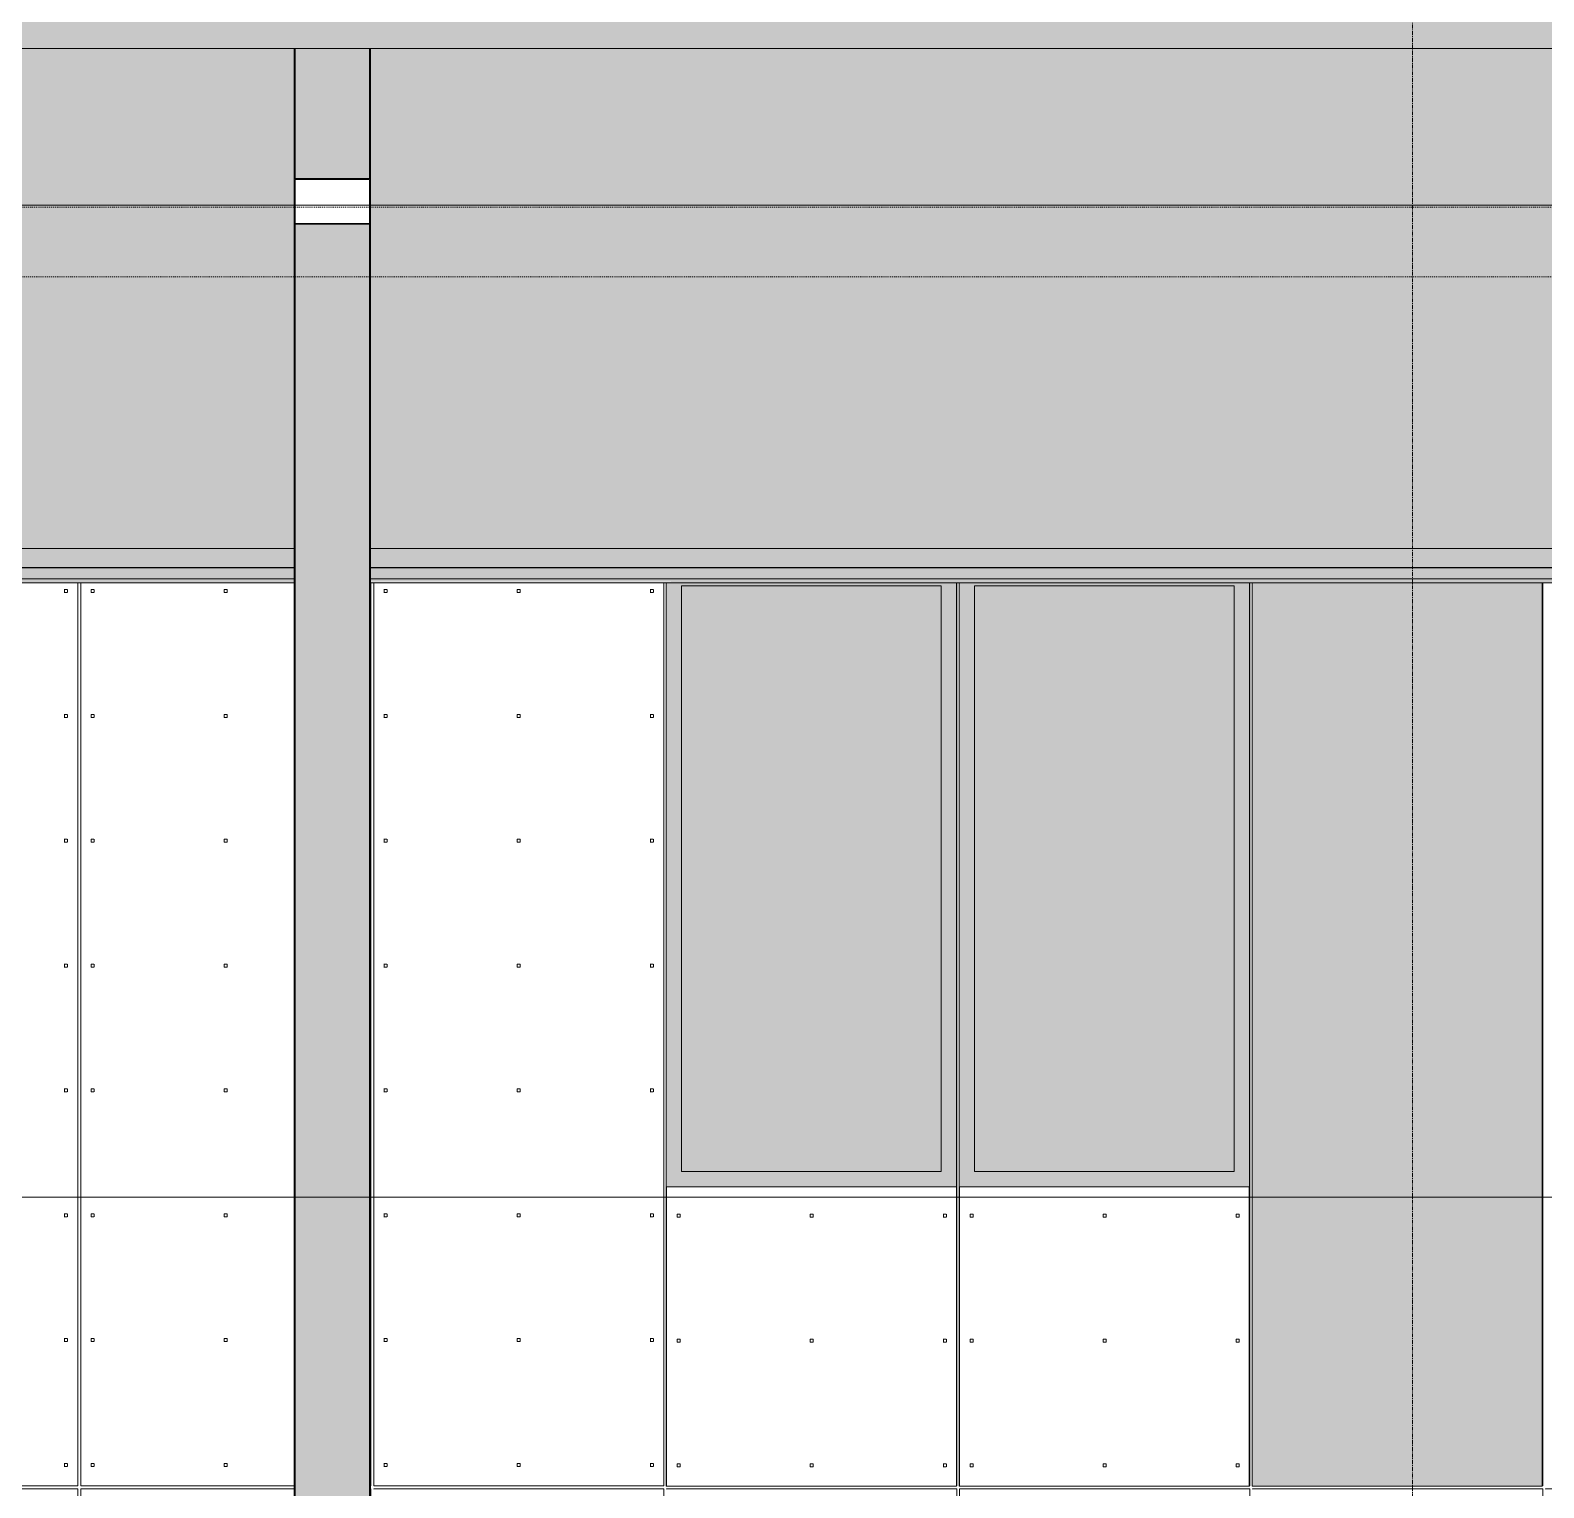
# Model space of a CAD drawing. Header units: inches. Extents: x -4179 to 1631, y -360 to 585.
# Drawn here: x -3335.5 to -3137.1, y 229.9 to 420.9 of the extents above; entities that cross this region are included whole.
import ezdxf

# ---------------------------------------------------------------- set-up
doc = ezdxf.new("R2010")
doc.units = ezdxf.units.IN
doc.header["$MEASUREMENT"] = 0
doc.linetypes.add('Aligning Line 1_8_', pattern=[0.25, 0.125, -0.125])
doc.linetypes.add('Grid Line 1_2_', pattern=[0.875, 0.5, -0.125, 0.125, -0.125])
for name, color, linetype, lineweight in [('0-1', 7, 'Continuous', 5), ('A-FLOR-LEVL-1', 51, 'Grid Line 1_2_', 9), ('A-GENM', 5, 'Continuous', 9), ('A-GLAZ', 151, 'Continuous', 13), ('A-GLAZ-1', 251, 'Continuous', 9), ('A-WALL', 113, 'Continuous', 13), ('A-WALL-PATT-1', 251, 'Continuous', 9), ('G-ANNO-SYMB', 111, 'Aligning Line 1_8_', 9), ('G-ANNO-SYMB-1', 254, 'Aligning Line 1_8_', 9), ('S-GRID-1', 1, 'Grid Line 1_2_', 9)]:
    doc.layers.add(name, color=color, linetype=linetype, lineweight=lineweight)
pattern_1 = [(0, (-3865.17, 112.3), (-38.4, 120.375), [0.392, -38.007]), (0, (-3865.17, 112.7), (-38.4, 120.375), [0.392, -38.007]), (0, (-3865.17, 128.66), (-38.4, 120.375), [0.392, -38.007]), (0, (-3865.17, 129.05), (-38.4, 120.375), [0.392, -38.007]), (0, (-3865.17, 145.02), (-38.4, 120.375), [0.392, -38.007]), (0, (-3865.17, 145.41), (-38.4, 120.375), [0.392, -38.007]), (0, (-3865.17, 161.38), (-38.4, 120.375), [0.392, -38.007]), (0, (-3865.17, 161.77), (-38.4, 120.375), [0.392, -38.007]), (0, (-3865.17, 177.73), (-38.4, 120.375), [0.392, -38.007]), (0, (-3865.17, 178.12), (-38.4, 120.375), [0.392, -38.007]), (0, (-3865.17, 194.09), (-38.4, 120.375), [0.392, -38.007]), (0, (-3865.17, 194.48), (-38.4, 120.375), [0.392, -38.007]), (0, (-3865.17, 210.45), (-38.4, 120.375), [0.392, -38.007]), (0, (-3865.17, 210.84), (-38.4, 120.375), [0.392, -38.007]), (0, (-3865.17, 226.8), (-38.4, 120.375), [0.392, -38.007]), (0, (-3865.17, 227.2), (-38.4, 120.375), [0.392, -38.007]), (0, (-3847.72, 112.3), (-38.4, 120.375), [0.392, -38.007]), (0, (-3847.72, 112.7), (-38.4, 120.375), [0.392, -38.007]), (0, (-3847.72, 128.66), (-38.4, 120.375), [0.392, -38.007]), (0, (-3847.72, 129.05), (-38.4, 120.375), [0.392, -38.007]), (0, (-3847.72, 145.02), (-38.4, 120.375), [0.392, -38.007]), (0, (-3847.72, 145.41), (-38.4, 120.375), [0.392, -38.007]), (0, (-3847.72, 161.38), (-38.4, 120.375), [0.392, -38.007]), (0, (-3847.72, 161.77), (-38.4, 120.375), [0.392, -38.007]), (0, (-3847.72, 177.73), (-38.4, 120.375), [0.392, -38.007]), (0, (-3847.72, 178.12), (-38.4, 120.375), [0.392, -38.007]), (0, (-3847.72, 194.09), (-38.4, 120.375), [0.392, -38.007]), (0, (-3847.72, 194.48), (-38.4, 120.375), [0.392, -38.007]), (0, (-3847.72, 210.45), (-38.4, 120.375), [0.392, -38.007]), (0, (-3847.72, 210.84), (-38.4, 120.375), [0.392, -38.007]), (0, (-3847.72, 226.8), (-38.4, 120.375), [0.392, -38.007]), (0, (-3847.72, 227.2), (-38.4, 120.375), [0.392, -38.007]), (0, (-3830.27, 112.3), (-38.4, 120.375), [0.392, -38.007]), (0, (-3830.27, 112.7), (-38.4, 120.375), [0.392, -38.007]), (0, (-3830.27, 128.66), (-38.4, 120.375), [0.392, -38.007]), (0, (-3830.27, 129.05), (-38.4, 120.375), [0.392, -38.007]), (0, (-3830.27, 145.02), (-38.4, 120.375), [0.392, -38.007]), (0, (-3830.27, 145.41), (-38.4, 120.375), [0.392, -38.007]), (0, (-3830.27, 161.38), (-38.4, 120.375), [0.392, -38.007]), (0, (-3830.27, 161.77), (-38.4, 120.375), [0.392, -38.007]), (0, (-3830.27, 177.73), (-38.4, 120.375), [0.392, -38.007]), (0, (-3830.27, 178.12), (-38.4, 120.375), [0.392, -38.007]), (0, (-3830.27, 194.09), (-38.4, 120.375), [0.392, -38.007]), (0, (-3830.27, 194.48), (-38.4, 120.375), [0.392, -38.007]), (0, (-3830.27, 210.45), (-38.4, 120.375), [0.392, -38.007]), (0, (-3830.27, 210.84), (-38.4, 120.375), [0.392, -38.007]), (0, (-3830.27, 226.8), (-38.4, 120.375), [0.392, -38.007]), (0, (-3830.27, 227.2), (-38.4, 120.375), [0.392, -38.007]), (90, (-3866.91, 109.75), (-38.4, 2e-15), [120, -0.375]), (90, (-3866.536, 109.75), (-38.4, 2e-15), [120, -0.375]), (90, (-3865.17, 112.304), (-38.4, 2e-15), [0.392, -119.982]), (90, (-3865.17, 128.66), (-38.4, 2e-15), [0.392, -119.982]), (90, (-3865.17, 145.018), (-38.4, 2e-15), [0.392, -119.982]), (90, (-3865.17, 161.375), (-38.4, 2e-15), [0.392, -119.982]), (90, (-3865.17, 177.732), (-38.4, 2e-15), [0.392, -119.982]), (90, (-3865.17, 194.09), (-38.4, 2e-15), [0.392, -119.982]), (90, (-3865.17, 210.447), (-38.4, 2e-15), [0.392, -119.982]), (90, (-3865.17, 226.804), (-38.4, 2e-15), [0.392, -119.982]), (90, (-3864.777, 112.304), (-38.4, 2e-15), [0.392, -119.982]), (90, (-3864.777, 128.66), (-38.4, 2e-15), [0.392, -119.982]), (90, (-3864.777, 145.018), (-38.4, 2e-15), [0.392, -119.982]), (90, (-3864.777, 161.375), (-38.4, 2e-15), [0.392, -119.982]), (90, (-3864.777, 177.732), (-38.4, 2e-15), [0.392, -119.982]), (90, (-3864.777, 194.09), (-38.4, 2e-15), [0.392, -119.982]), (90, (-3864.777, 210.447), (-38.4, 2e-15), [0.392, -119.982]), (90, (-3864.777, 226.804), (-38.4, 2e-15), [0.392, -119.982]), (90, (-3847.72, 112.304), (-38.4, 2e-15), [0.392, -119.982]), (90, (-3847.72, 128.66), (-38.4, 2e-15), [0.392, -119.982]), (90, (-3847.72, 145.018), (-38.4, 2e-15), [0.392, -119.982]), (90, (-3847.72, 161.375), (-38.4, 2e-15), [0.392, -119.982]), (90, (-3847.72, 177.732), (-38.4, 2e-15), [0.392, -119.982]), (90, (-3847.72, 194.09), (-38.4, 2e-15), [0.392, -119.982]), (90, (-3847.72, 210.447), (-38.4, 2e-15), [0.392, -119.982]), (90, (-3847.72, 226.804), (-38.4, 2e-15), [0.392, -119.982]), (90, (-3847.327, 112.304), (-38.4, 2e-15), [0.392, -119.982]), (90, (-3847.327, 128.66), (-38.4, 2e-15), [0.392, -119.982]), (90, (-3847.327, 145.018), (-38.4, 2e-15), [0.392, -119.982]), (90, (-3847.327, 161.375), (-38.4, 2e-15), [0.392, -119.982]), (90, (-3847.327, 177.732), (-38.4, 2e-15), [0.392, -119.982]), (90, (-3847.327, 194.09), (-38.4, 2e-15), [0.392, -119.982]), (90, (-3847.327, 210.447), (-38.4, 2e-15), [0.392, -119.982]), (90, (-3847.327, 226.804), (-38.4, 2e-15), [0.392, -119.982]), (90, (-3830.27, 112.304), (-38.4, 2e-15), [0.392, -119.982]), (90, (-3830.27, 128.66), (-38.4, 2e-15), [0.392, -119.982]), (90, (-3830.27, 145.018), (-38.4, 2e-15), [0.392, -119.982]), (90, (-3830.27, 161.375), (-38.4, 2e-15), [0.392, -119.982]), (90, (-3830.27, 177.732), (-38.4, 2e-15), [0.392, -119.982]), (90, (-3830.27, 194.09), (-38.4, 2e-15), [0.392, -119.982]), (90, (-3830.27, 210.447), (-38.4, 2e-15), [0.392, -119.982]), (90, (-3830.27, 226.804), (-38.4, 2e-15), [0.392, -119.982]), (90, (-3829.877, 112.304), (-38.4, 2e-15), [0.392, -119.982]), (90, (-3829.877, 128.66), (-38.4, 2e-15), [0.392, -119.982]), (90, (-3829.877, 145.018), (-38.4, 2e-15), [0.392, -119.982]), (90, (-3829.877, 161.375), (-38.4, 2e-15), [0.392, -119.982]), (90, (-3829.877, 177.732), (-38.4, 2e-15), [0.392, -119.982]), (90, (-3829.877, 194.09), (-38.4, 2e-15), [0.392, -119.982]), (90, (-3829.877, 210.447), (-38.4, 2e-15), [0.392, -119.982]), (90, (-3829.877, 226.804), (-38.4, 2e-15), [0.392, -119.982]), (180, (-3828.51, 109.38), (-38.4, 120.375), [38.025, -0.375]), (180, (-3828.51, 109.75), (-38.4, 120.375), [38.025, -0.375])]

# ---------------------------------------------------------------- blocks, each defined once
blk = doc.blocks.new('CTR - 2nd Phase_rvt-1-BUILDING ELEVATION - WEST')
at = {"layer": 'A-FLOR-LEVL-1'}
for p, q in [((-4168.71, 398), (-1814.21, 398)), ((-4168.71, 268), (-1814.21, 268))]:
    blk.add_line(p, q, dxfattribs=at)
at = {"layer": 'G-ANNO-SYMB-1'}
blk.add_line((-1910.9, 388.59), (-4072, 388.59), dxfattribs=at)
blk = doc.blocks.new('CTR - 1st Phase - Common Walls_rvt-1-BUILDING ELEVATION - WEST')
at = {"layer": 'A-FLOR-LEVL-1'}
for p, q in [((-4168.71, 398), (-1814.21, 398)), ((-4168.71, 268), (-1814.21, 268))]:
    blk.add_line(p, q, dxfattribs=at)
blk = doc.blocks.new('CTR - 1st Phase -Stairs _ Elevators_rvt-1-BUILDING ELEVATION - WEST')
at = {"layer": 'A-FLOR-LEVL-1'}
for p, q in [((-4168.71, 398), (-1814.21, 398)), ((-4168.71, 268), (-1814.21, 268))]:
    blk.add_line(p, q, dxfattribs=at)
blk = doc.blocks.new('Basic Wall _ EXT - FIBER CEMENT - LARGE - ___-2162463-BUILDING ELEVATION - WEST')
at = {"layer": 'A-WALL'}
for points in [[(-3464.19, 350.53), (-3300.91, 350.53), (-3300.91, 353), (-3549.34, 353), (-3549.34, 350.53), (-3497.96, 350.53)], [(-3160.28, 350.53), (-2944.94, 350.53), (-2944.94, 353), (-3290.91, 353), (-3290.91, 350.53), (-3177.17, 350.53)], [(-3446.51, 350.46), (-3300.91, 350.5), (-3300.91, 350.53), (-3549.34, 350.5), (-3549.32, 350.46), (-3464.19, 350.46)], [(-3548.84, 349.02), (-3300.91, 349.02), (-3300.94, 350.46), (-3549.34, 350.46), (-3549.34, 349.02), (-3548.99, 349.02)], [(-3137.31, 350.46), (-2944.94, 350.5), (-2944.94, 350.53), (-3290.91, 350.5), (-3290.89, 350.46), (-3143.4, 350.46)], [(-2945.41, 349.02), (-2944.94, 349.02), (-2944.95, 350.46), (-3290.91, 350.46), (-3290.91, 349.02), (-2945.63, 349.02)], [(-3446.51, 348.68), (-3300.91, 348.68), (-3300.91, 349.02), (-3549.34, 349.02), (-3549.34, 348.68), (-3464.19, 348.68)], [(-3548.68, 348.55), (-3300.91, 348.59), (-3300.91, 348.68), (-3549.34, 348.64), (-3549.34, 348.55), (-3548.88, 348.55)], [(-2944.94, 348.68), (-2944.94, 349.02), (-3290.91, 349.02), (-3290.91, 348.68), (-2945.52, 348.68)], [(-3098.9, 348.55), (-2944.94, 348.59), (-2944.94, 348.68), (-3290.91, 348.64), (-3290.91, 348.55), (-3098.91, 348.55)]]:
    blk.add_hatch(color=256, dxfattribs=at).paths.add_polyline_path(points, flags=0)
for p, q in [((-3300.91, 353), (-3549.34, 353)), ((-3300.91, 353), (-3300.91, 350.53)), ((-3290.91, 350.53), (-3290.91, 353)), ((-2944.94, 353), (-3290.91, 353)), ((-3300.91, 350.53), (-3549.34, 350.53)), ((-3300.91, 350.46), (-3549.34, 350.46)), ((-3300.91, 350.53), (-3300.91, 350.46)), ((-3300.91, 350.46), (-3300.91, 349.02)), ((-3290.91, 350.46), (-3290.91, 350.53)), ((-2944.94, 350.53), (-3290.91, 350.53)), ((-3290.91, 349.02), (-3290.91, 350.46)), ((-2944.94, 350.46), (-3290.91, 350.46)), ((-3300.91, 349.02), (-3549.34, 349.02)), ((-3549.34, 348.51), (-3300.91, 348.51)), ((-3300.91, 349.02), (-3300.91, 348.68)), ((-3300.91, 348.68), (-3300.91, 348.55)), ((-3300.91, 348.55), (-3300.91, 348.53)), ((-3300.91, 348.53), (-3300.91, 348.51)), ((-3290.91, 348.68), (-3290.91, 349.02)), ((-2944.94, 349.02), (-3290.91, 349.02)), ((-3290.91, 348.55), (-3290.91, 348.68)), ((-3290.91, 348.53), (-3290.91, 348.55)), ((-3290.91, 348.51), (-3290.91, 348.53)), ((-3290.91, 348.51), (-2944.94, 348.51))]:
    blk.add_line(p, q, dxfattribs=at)
blk = doc.blocks.new('Basic Wall _ EXT - FIBER CEMENT - SMALL - ___-2145937-BUILDING ELEVATION - WEST')
at = {"layer": 'A-WALL'}
blk.add_hatch(color=256, dxfattribs=at).paths.add_polyline_path([(-2269.67, 418.54), (-2061.36, 418.54), (-2061.36, 423.66), (-3867.29, 423.66), (-3867.29, 418.54), (-2273.89, 418.54)], flags=0)
blk.add_line((-2061.36, 418.54), (-3867.29, 418.54), dxfattribs=at)
blk = doc.blocks.new('_THE_ WINDOW _ DOOR - Window - 3rd Floor-V5-BUILDING ELEVATION - WEST')
at = {"layer": 'A-GLAZ'}
h = blk.add_hatch(color=256, dxfattribs=at)
h.paths.add_polyline_path([(-3213.74, 269.37), (-3175.71, 269.37), (-3175.71, 348.51), (-3213.74, 348.51), (-3213.74, 343.6)], flags=0)
h.paths.add_polyline_path([(-3211.74, 271.37), (-3211.74, 348.12), (-3177.71, 348.12), (-3177.71, 271.37), (-3194.05, 271.37)], flags=0)
blk.add_hatch(color=256, dxfattribs=at).paths.add_polyline_path([(-3194.05, 271.37), (-3177.71, 271.37), (-3177.71, 348.12), (-3211.74, 348.12), (-3211.74, 271.37)], flags=0)
at = {"layer": 'A-GLAZ-1'}
h = blk.add_hatch(dxfattribs=at)
h.set_pattern_fill('FP_20', color=256, style=0, pattern_type=2)
h.set_pattern_definition([(180, (-3215.48, 287.55), (38.4, 120.38), [0.392, -38.007]), (180, (-3215.48, 287.95), (38.4, 120.38), [0.392, -38.007]), (180, (-3215.48, 303.91), (38.4, 120.38), [0.392, -38.007]), (180, (-3215.48, 304.3), (38.4, 120.38), [0.392, -38.007]), (180, (-3215.48, 320.27), (38.4, 120.38), [0.392, -38.007]), (180, (-3215.48, 320.66), (38.4, 120.38), [0.392, -38.007]), (180, (-3215.48, 336.62), (38.4, 120.38), [0.392, -38.007]), (180, (-3215.48, 337.02), (38.4, 120.38), [0.392, -38.007]), (180, (-3215.48, 352.98), (38.4, 120.38), [0.392, -38.007]), (180, (-3215.48, 353.38), (38.4, 120.38), [0.392, -38.007]), (180, (-3215.48, 369.34), (38.4, 120.38), [0.392, -38.007]), (180, (-3215.48, 369.73), (38.4, 120.375), [0.392, -38.007]), (180, (-3215.48, 385.7), (38.4, 120.375), [0.392, -38.007]), (180, (-3215.48, 386.09), (38.4, 120.375), [0.392, -38.007]), (180, (-3215.48, 402.05), (38.4, 120.375), [0.392, -38.007]), (180, (-3215.48, 402.45), (38.4, 120.375), [0.392, -38.007]), (180, (-3232.93, 287.55), (38.4, 120.38), [0.392, -38.007]), (180, (-3232.93, 287.95), (38.4, 120.38), [0.392, -38.007]), (180, (-3232.93, 303.91), (38.4, 120.38), [0.392, -38.007]), (180, (-3232.93, 304.3), (38.4, 120.38), [0.392, -38.007]), (180, (-3232.93, 320.27), (38.4, 120.38), [0.392, -38.007]), (180, (-3232.93, 320.66), (38.4, 120.38), [0.392, -38.007]), (180, (-3232.93, 336.62), (38.4, 120.38), [0.392, -38.007]), (180, (-3232.93, 337.02), (38.4, 120.38), [0.392, -38.007]), (180, (-3232.93, 352.98), (38.4, 120.38), [0.392, -38.007]), (180, (-3232.93, 353.38), (38.4, 120.38), [0.392, -38.007]), (180, (-3232.93, 369.34), (38.4, 120.375), [0.392, -38.007]), (180, (-3232.93, 369.73), (38.4, 120.375), [0.392, -38.007]), (180, (-3232.93, 385.7), (38.4, 120.375), [0.392, -38.007]), (180, (-3232.93, 386.09), (38.4, 120.375), [0.392, -38.007]), (180, (-3232.93, 402.05), (38.4, 120.375), [0.392, -38.007]), (180, (-3232.93, 402.45), (38.4, 120.375), [0.392, -38.007]), (180, (-3250.38, 287.55), (38.4, 120.38), [0.392, -38.007]), (180, (-3250.38, 287.95), (38.4, 120.38), [0.392, -38.007]), (180, (-3250.38, 303.91), (38.4, 120.38), [0.392, -38.007]), (180, (-3250.38, 304.3), (38.4, 120.38), [0.392, -38.007]), (180, (-3250.38, 320.27), (38.4, 120.38), [0.392, -38.007]), (180, (-3250.38, 320.66), (38.4, 120.38), [0.392, -38.007]), (180, (-3250.38, 336.62), (38.4, 120.38), [0.392, -38.007]), (180, (-3250.38, 337.02), (38.4, 120.38), [0.392, -38.007]), (180, (-3250.38, 352.98), (38.4, 120.38), [0.392, -38.007]), (180, (-3250.38, 353.38), (38.4, 120.38), [0.392, -38.007]), (180, (-3250.38, 369.34), (38.4, 120.375), [0.392, -38.007]), (180, (-3250.38, 369.73), (38.4, 120.375), [0.392, -38.007]), (180, (-3250.38, 385.7), (38.4, 120.375), [0.392, -38.007]), (180, (-3250.38, 386.09), (38.4, 120.375), [0.392, -38.007]), (180, (-3250.38, 402.05), (38.4, 120.375), [0.392, -38.007]), (180, (-3250.38, 402.45), (38.4, 120.375), [0.392, -38.007]), (90, (-3213.736, 285), (38.4, -2e-15), [120, -0.375]), (90, (-3214.11, 285), (38.4, -2e-15), [120, -0.375]), (90, (-3215.477, 287.554), (38.4, -2e-15), [0.392, -119.982]), (90, (-3215.477, 303.91), (38.4, -2e-15), [0.392, -119.982]), (90, (-3215.477, 320.268), (38.4, -2e-15), [0.392, -119.982]), (90, (-3215.477, 336.625), (38.4, -2e-15), [0.392, -119.982]), (90, (-3215.477, 352.982), (38.4, -2e-15), [0.392, -119.982]), (90, (-3215.477, 369.34), (38.4, -2e-15), [0.392, -119.982]), (90, (-3215.477, 385.697), (38.4, -2e-15), [0.392, -119.982]), (90, (-3215.477, 402.054), (38.4, -2e-15), [0.392, -119.982]), (90, (-3215.87, 287.554), (38.4, -2e-15), [0.392, -119.982]), (90, (-3215.87, 303.91), (38.4, -2e-15), [0.392, -119.982]), (90, (-3215.87, 320.268), (38.4, -2e-15), [0.392, -119.982]), (90, (-3215.87, 336.625), (38.4, -2e-15), [0.392, -119.982]), (90, (-3215.87, 352.982), (38.4, -2e-15), [0.392, -119.982]), (90, (-3215.87, 369.34), (38.4, -2e-15), [0.392, -119.982]), (90, (-3215.87, 385.697), (38.4, -2e-15), [0.392, -119.982]), (90, (-3215.87, 402.054), (38.4, -2e-15), [0.392, -119.982]), (90, (-3232.927, 287.554), (38.4, -2e-15), [0.392, -119.982]), (90, (-3232.927, 303.91), (38.4, -2e-15), [0.392, -119.982]), (90, (-3232.927, 320.268), (38.4, -2e-15), [0.392, -119.982]), (90, (-3232.927, 336.625), (38.4, -2e-15), [0.392, -119.982]), (90, (-3232.927, 352.982), (38.4, -2e-15), [0.392, -119.982]), (90, (-3232.927, 369.34), (38.4, -2e-15), [0.392, -119.982]), (90, (-3232.927, 385.697), (38.4, -2e-15), [0.392, -119.982]), (90, (-3232.927, 402.054), (38.4, -2e-15), [0.392, -119.982]), (90, (-3233.32, 287.554), (38.4, -2e-15), [0.392, -119.982]), (90, (-3233.32, 303.91), (38.4, -2e-15), [0.392, -119.982]), (90, (-3233.32, 320.268), (38.4, -2e-15), [0.392, -119.982]), (90, (-3233.32, 336.625), (38.4, -2e-15), [0.392, -119.982]), (90, (-3233.32, 352.982), (38.4, -2e-15), [0.392, -119.982]), (90, (-3233.32, 369.34), (38.4, -2e-15), [0.392, -119.982]), (90, (-3233.32, 385.697), (38.4, -2e-15), [0.392, -119.982]), (90, (-3233.32, 402.054), (38.4, -2e-15), [0.392, -119.982]), (90, (-3250.377, 287.554), (38.4, -2e-15), [0.392, -119.982]), (90, (-3250.377, 303.91), (38.4, -2e-15), [0.392, -119.982]), (90, (-3250.377, 320.268), (38.4, -2e-15), [0.392, -119.982]), (90, (-3250.377, 336.625), (38.4, -2e-15), [0.392, -119.982]), (90, (-3250.377, 352.982), (38.4, -2e-15), [0.392, -119.982]), (90, (-3250.377, 369.34), (38.4, -2e-15), [0.392, -119.982]), (90, (-3250.377, 385.697), (38.4, -2e-15), [0.392, -119.982]), (90, (-3250.377, 402.054), (38.4, -2e-15), [0.392, -119.982]), (90, (-3250.77, 287.554), (38.4, -2e-15), [0.392, -119.982]), (90, (-3250.77, 303.91), (38.4, -2e-15), [0.392, -119.982]), (90, (-3250.77, 320.268), (38.4, -2e-15), [0.392, -119.982]), (90, (-3250.77, 336.625), (38.4, -2e-15), [0.392, -119.982]), (90, (-3250.77, 352.982), (38.4, -2e-15), [0.392, -119.982]), (90, (-3250.77, 369.34), (38.4, -2e-15), [0.392, -119.982]), (90, (-3250.77, 385.697), (38.4, -2e-15), [0.392, -119.982]), (90, (-3250.77, 402.054), (38.4, -2e-15), [0.392, -119.982]), (0, (-3252.14, 284.62), (38.4, 120.38), [38.025, -0.375]), (0, (-3252.14, 285), (38.4, 120.38), [38.025, -0.375])])
h.paths.add_polyline_path([(-3175.71, 230.12), (-3175.71, 269.37), (-3213.74, 269.37), (-3213.74, 230.12), (-3179.96, 230.12)], flags=0)
at = {"layer": 'A-GLAZ'}
for p, q in [((-3213.74, 348.52), (-3213.74, 269.37)), ((-3211.74, 348.12), (-3177.71, 348.12)), ((-3211.74, 271.37), (-3211.74, 348.12)), ((-3177.71, 348.12), (-3177.71, 271.37)), ((-3175.71, 269.37), (-3175.71, 348.53)), ((-3177.71, 271.37), (-3211.74, 271.37)), ((-3213.74, 269.37), (-3175.71, 269.37)), ((-3213.74, 269.37), (-3213.74, 230.12)), ((-3175.71, 230.12), (-3175.71, 269.37)), ((-3213.74, 230.12), (-3175.71, 230.12))]:
    blk.add_line(p, q, dxfattribs=at)
blk = doc.blocks.new('_THE_ WINDOW _ DOOR - Window - 3rd Floor-V6-BUILDING ELEVATION - WEST')
at = {"layer": 'A-GLAZ'}
h = blk.add_hatch(color=256, dxfattribs=at)
h.paths.add_polyline_path([(-3214.11, 269.37), (-3214.11, 348.51), (-3252.14, 348.51), (-3252.14, 269.37), (-3216.11, 269.37)], flags=0)
h.paths.add_polyline_path([(-3216.11, 271.37), (-3250.14, 271.37), (-3250.14, 348.12), (-3216.11, 348.12), (-3216.11, 343.6)], flags=0)
blk.add_hatch(color=256, dxfattribs=at).paths.add_polyline_path([(-3250.14, 271.37), (-3216.11, 271.37), (-3216.11, 348.12), (-3250.14, 348.12), (-3250.14, 305.4)], flags=0)
at = {"layer": 'A-GLAZ-1'}
h = blk.add_hatch(dxfattribs=at)
h.set_pattern_fill('FP_21', color=256, style=0, pattern_type=2)
h.set_pattern_definition([(180, (-3253.88, 287.55), (38.4, 120.38), [0.392, -38.007]), (180, (-3253.88, 287.95), (38.4, 120.38), [0.392, -38.007]), (180, (-3253.88, 303.91), (38.4, 120.38), [0.392, -38.007]), (180, (-3253.88, 304.3), (38.4, 120.38), [0.392, -38.007]), (180, (-3253.88, 320.27), (38.4, 120.38), [0.392, -38.007]), (180, (-3253.88, 320.66), (38.4, 120.38), [0.392, -38.007]), (180, (-3253.88, 336.62), (38.4, 120.38), [0.392, -38.007]), (180, (-3253.88, 337.02), (38.4, 120.38), [0.392, -38.007]), (180, (-3253.88, 352.98), (38.4, 120.38), [0.392, -38.007]), (180, (-3253.88, 353.38), (38.4, 120.38), [0.392, -38.007]), (180, (-3253.88, 369.34), (38.4, 120.38), [0.392, -38.007]), (180, (-3253.88, 369.73), (38.4, 120.375), [0.392, -38.007]), (180, (-3253.88, 385.7), (38.4, 120.375), [0.392, -38.007]), (180, (-3253.88, 386.09), (38.4, 120.375), [0.392, -38.007]), (180, (-3253.88, 402.05), (38.4, 120.375), [0.392, -38.007]), (180, (-3253.88, 402.45), (38.4, 120.375), [0.392, -38.007]), (180, (-3271.33, 287.55), (38.4, 120.38), [0.392, -38.007]), (180, (-3271.33, 287.95), (38.4, 120.38), [0.392, -38.007]), (180, (-3271.33, 303.91), (38.4, 120.38), [0.392, -38.007]), (180, (-3271.33, 304.3), (38.4, 120.38), [0.392, -38.007]), (180, (-3271.33, 320.27), (38.4, 120.38), [0.392, -38.007]), (180, (-3271.33, 320.66), (38.4, 120.38), [0.392, -38.007]), (180, (-3271.33, 336.62), (38.4, 120.38), [0.392, -38.007]), (180, (-3271.33, 337.02), (38.4, 120.38), [0.392, -38.007]), (180, (-3271.33, 352.98), (38.4, 120.38), [0.392, -38.007]), (180, (-3271.33, 353.38), (38.4, 120.38), [0.392, -38.007]), (180, (-3271.33, 369.34), (38.4, 120.375), [0.392, -38.007]), (180, (-3271.33, 369.73), (38.4, 120.375), [0.392, -38.007]), (180, (-3271.33, 385.7), (38.4, 120.375), [0.392, -38.007]), (180, (-3271.33, 386.09), (38.4, 120.375), [0.392, -38.007]), (180, (-3271.33, 402.05), (38.4, 120.375), [0.392, -38.007]), (180, (-3271.33, 402.45), (38.4, 120.375), [0.392, -38.007]), (180, (-3288.78, 287.55), (38.4, 120.38), [0.392, -38.007]), (180, (-3288.78, 287.95), (38.4, 120.38), [0.392, -38.007]), (180, (-3288.78, 303.91), (38.4, 120.38), [0.392, -38.007]), (180, (-3288.78, 304.3), (38.4, 120.38), [0.392, -38.007]), (180, (-3288.78, 320.27), (38.4, 120.38), [0.392, -38.007]), (180, (-3288.78, 320.66), (38.4, 120.38), [0.392, -38.007]), (180, (-3288.78, 336.62), (38.4, 120.38), [0.392, -38.007]), (180, (-3288.78, 337.02), (38.4, 120.38), [0.392, -38.007]), (180, (-3288.78, 352.98), (38.4, 120.38), [0.392, -38.007]), (180, (-3288.78, 353.38), (38.4, 120.38), [0.392, -38.007]), (180, (-3288.78, 369.34), (38.4, 120.375), [0.392, -38.007]), (180, (-3288.78, 369.73), (38.4, 120.375), [0.392, -38.007]), (180, (-3288.78, 385.7), (38.4, 120.375), [0.392, -38.007]), (180, (-3288.78, 386.09), (38.4, 120.375), [0.392, -38.007]), (180, (-3288.78, 402.05), (38.4, 120.375), [0.392, -38.007]), (180, (-3288.78, 402.45), (38.4, 120.375), [0.392, -38.007]), (90, (-3252.136, 285), (38.4, -2e-15), [120, -0.375]), (90, (-3252.51, 285), (38.4, -2e-15), [120, -0.375]), (90, (-3253.877, 287.554), (38.4, -2e-15), [0.392, -119.982]), (90, (-3253.877, 303.91), (38.4, -2e-15), [0.392, -119.982]), (90, (-3253.877, 320.268), (38.4, -2e-15), [0.392, -119.982]), (90, (-3253.877, 336.625), (38.4, -2e-15), [0.392, -119.982]), (90, (-3253.877, 352.982), (38.4, -2e-15), [0.392, -119.982]), (90, (-3253.877, 369.34), (38.4, -2e-15), [0.392, -119.982]), (90, (-3253.877, 385.697), (38.4, -2e-15), [0.392, -119.982]), (90, (-3253.877, 402.054), (38.4, -2e-15), [0.392, -119.982]), (90, (-3254.27, 287.554), (38.4, -2e-15), [0.392, -119.982]), (90, (-3254.27, 303.91), (38.4, -2e-15), [0.392, -119.982]), (90, (-3254.27, 320.268), (38.4, -2e-15), [0.392, -119.982]), (90, (-3254.27, 336.625), (38.4, -2e-15), [0.392, -119.982]), (90, (-3254.27, 352.982), (38.4, -2e-15), [0.392, -119.982]), (90, (-3254.27, 369.34), (38.4, -2e-15), [0.392, -119.982]), (90, (-3254.27, 385.697), (38.4, -2e-15), [0.392, -119.982]), (90, (-3254.27, 402.054), (38.4, -2e-15), [0.392, -119.982]), (90, (-3271.327, 287.554), (38.4, -2e-15), [0.392, -119.982]), (90, (-3271.327, 303.91), (38.4, -2e-15), [0.392, -119.982]), (90, (-3271.327, 320.268), (38.4, -2e-15), [0.392, -119.982]), (90, (-3271.327, 336.625), (38.4, -2e-15), [0.392, -119.982]), (90, (-3271.327, 352.982), (38.4, -2e-15), [0.392, -119.982]), (90, (-3271.327, 369.34), (38.4, -2e-15), [0.392, -119.982]), (90, (-3271.327, 385.697), (38.4, -2e-15), [0.392, -119.982]), (90, (-3271.327, 402.054), (38.4, -2e-15), [0.392, -119.982]), (90, (-3271.72, 287.554), (38.4, -2e-15), [0.392, -119.982]), (90, (-3271.72, 303.91), (38.4, -2e-15), [0.392, -119.982]), (90, (-3271.72, 320.268), (38.4, -2e-15), [0.392, -119.982]), (90, (-3271.72, 336.625), (38.4, -2e-15), [0.392, -119.982]), (90, (-3271.72, 352.982), (38.4, -2e-15), [0.392, -119.982]), (90, (-3271.72, 369.34), (38.4, -2e-15), [0.392, -119.982]), (90, (-3271.72, 385.697), (38.4, -2e-15), [0.392, -119.982]), (90, (-3271.72, 402.054), (38.4, -2e-15), [0.392, -119.982]), (90, (-3288.777, 287.554), (38.4, -2e-15), [0.392, -119.982]), (90, (-3288.777, 303.91), (38.4, -2e-15), [0.392, -119.982]), (90, (-3288.777, 320.268), (38.4, -2e-15), [0.392, -119.982]), (90, (-3288.777, 336.625), (38.4, -2e-15), [0.392, -119.982]), (90, (-3288.777, 352.982), (38.4, -2e-15), [0.392, -119.982]), (90, (-3288.777, 369.34), (38.4, -2e-15), [0.392, -119.982]), (90, (-3288.777, 385.697), (38.4, -2e-15), [0.392, -119.982]), (90, (-3288.777, 402.054), (38.4, -2e-15), [0.392, -119.982]), (90, (-3289.17, 287.554), (38.4, -2e-15), [0.392, -119.982]), (90, (-3289.17, 303.91), (38.4, -2e-15), [0.392, -119.982]), (90, (-3289.17, 320.268), (38.4, -2e-15), [0.392, -119.982]), (90, (-3289.17, 336.625), (38.4, -2e-15), [0.392, -119.982]), (90, (-3289.17, 352.982), (38.4, -2e-15), [0.392, -119.982]), (90, (-3289.17, 369.34), (38.4, -2e-15), [0.392, -119.982]), (90, (-3289.17, 385.697), (38.4, -2e-15), [0.392, -119.982]), (90, (-3289.17, 402.054), (38.4, -2e-15), [0.392, -119.982]), (0, (-3290.54, 284.62), (38.4, 120.38), [38.025, -0.375]), (0, (-3290.54, 285), (38.4, 120.38), [38.025, -0.375])])
h.paths.add_polyline_path([(-3214.11, 230.12), (-3214.11, 269.37), (-3252.14, 269.37), (-3252.14, 230.12)], flags=0)
at = {"layer": 'A-GLAZ'}
for p, q in [((-3252.14, 348.52), (-3252.14, 269.37)), ((-3250.14, 348.12), (-3216.11, 348.12)), ((-3250.14, 271.37), (-3250.14, 348.12)), ((-3216.11, 348.12), (-3216.11, 271.37)), ((-3214.11, 269.37), (-3214.11, 348.52)), ((-3216.11, 271.37), (-3250.14, 271.37)), ((-3252.14, 269.37), (-3214.11, 269.37)), ((-3252.14, 269.37), (-3252.14, 230.12)), ((-3214.11, 230.12), (-3214.11, 269.37)), ((-3252.14, 230.12), (-3214.11, 230.12))]:
    blk.add_line(p, q, dxfattribs=at)
blk = doc.blocks.new('_THE_ WINDOW _ DOOR - hvac panel - 3rd floor-V16-BUILDING ELEVATION - WEST')
at = {"layer": 'A-GLAZ-1'}
h = blk.add_hatch(dxfattribs=at)
h.set_pattern_fill('FP_33', color=256, style=0, pattern_type=2)
h.set_pattern_definition([(180, (-3162.524, 294.812), (-1, 1), [0.5, -1.5]), (90, (-3162.774, 294.562), (1, 1), [0.5, -1.5])])
h.paths.add_polyline_path([(-3137.31, 230.12), (-3137.31, 348.51), (-3175.34, 348.51), (-3175.34, 230.12)], flags=0)
at = {"layer": 'A-GLAZ'}
for p, q in [((-3175.34, 348.53), (-3175.34, 230.12)), ((-3137.31, 230.12), (-3137.31, 348.53)), ((-3175.34, 230.12), (-3137.31, 230.12))]:
    blk.add_line(p, q, dxfattribs=at)
blk = doc.blocks.new('Family1 - SCUPPER-2162046-BUILDING ELEVATION - WEST')
at = {"layer": 'A-GENM'}
for points in [[(-3300.91, 401.5), (-3300.79, 401.5), (-3300.79, 418.54), (-3300.91, 418.54), (-3300.91, 402.52)], [(-3295.35, 401.5), (-3291.04, 401.5), (-3291.04, 418.54), (-3300.79, 418.54), (-3300.79, 401.5)], [(-3290.91, 401.5), (-3290.91, 418.54), (-3291.04, 418.54), (-3291.04, 401.5)], [(-3300.91, 109.75), (-3300.79, 109.75), (-3300.79, 395.5), (-3300.91, 395.5), (-3300.91, 109.87)], [(-3300.79, 109.87), (-3291.04, 109.87), (-3291.04, 395.5), (-3300.79, 395.5), (-3300.79, 160.21)], [(-3291.04, 109.75), (-3290.91, 109.75), (-3290.91, 395.5), (-3291.04, 395.5), (-3291.04, 109.87)]]:
    blk.add_hatch(color=256, dxfattribs=at).paths.add_polyline_path(points, flags=0)
h = blk.add_hatch(color=256, dxfattribs=at)
h.paths.add_polyline_path([(-3300.91, 395.5), (-3290.91, 395.5), (-3290.91, 401.5), (-3300.91, 401.5), (-3300.91, 395.62)], flags=0)
h.paths.add_polyline_path([(-3291.04, 395.62), (-3300.79, 395.62), (-3300.79, 401.37), (-3291.04, 401.37)], flags=0)
for p, q in [((-3300.91, 401.5), (-3300.91, 418.54)), ((-3300.79, 401.5), (-3300.79, 418.54)), ((-3291.04, 401.5), (-3291.04, 418.54)), ((-3290.91, 401.5), (-3290.91, 418.54)), ((-3290.91, 401.5), (-3300.91, 401.5)), ((-3300.91, 401.5), (-3300.91, 395.5)), ((-3300.79, 395.62), (-3300.79, 401.37)), ((-3300.79, 401.37), (-3291.04, 401.37)), ((-3291.04, 401.37), (-3291.04, 395.62)), ((-3290.91, 395.5), (-3290.91, 401.5)), ((-3300.91, 353), (-3300.91, 395.5)), ((-3300.91, 395.5), (-3290.91, 395.5)), ((-3291.04, 395.62), (-3300.79, 395.62)), ((-3300.79, 109.75), (-3300.79, 395.5)), ((-3291.04, 109.75), (-3291.04, 395.5)), ((-3290.91, 353), (-3290.91, 395.5)), ((-3300.91, 109.75), (-3300.91, 348.52)), ((-3290.91, 109.75), (-3290.91, 348.52)), ((-3300.79, 109.75), (-3300.91, 109.75)), ((-3290.91, 109.75), (-3291.04, 109.75))]:
    blk.add_line(p, q, dxfattribs=at)

msp = doc.modelspace()

# ---------------------------------------------------------------- hatches: boundary and pattern name
at = {"layer": 'A-WALL-PATT-1'}
h = msp.add_hatch(dxfattribs=at)
h.set_pattern_fill('FP_2', color=256, style=0, pattern_type=2)
h.set_pattern_definition([(0, (-3826.77, 140.604), (-38.4, 76.8), [0.392, -38.007]), (0, (-3826.77, 140.996), (-38.4, 76.8), [0.392, -38.007]), (0, (-3826.77, 150.204), (-38.4, 76.8), [0.392, -38.007]), (0, (-3826.77, 150.596), (-38.4, 76.8), [0.392, -38.007]), (0, (-3826.77, 159.804), (-38.4, 76.8), [0.392, -38.007]), (0, (-3826.77, 160.196), (-38.4, 76.8), [0.392, -38.007]), (0, (-3826.77, 169.404), (-38.4, 76.8), [0.392, -38.007]), (0, (-3826.77, 169.796), (-38.4, 76.8), [0.392, -38.007]), (0, (-3826.77, 179.004), (-38.4, 76.8), [0.392, -38.007]), (0, (-3826.77, 179.396), (-38.4, 76.8), [0.392, -38.007]), (0, (-3826.77, 188.604), (-38.4, 76.8), [0.392, -38.007]), (0, (-3826.77, 188.996), (-38.4, 76.8), [0.392, -38.007]), (0, (-3826.77, 198.204), (-38.4, 76.8), [0.392, -38.007]), (0, (-3826.77, 198.596), (-38.4, 76.8), [0.392, -38.007]), (0, (-3826.77, 207.804), (-38.4, 76.8), [0.392, -38.007]), (0, (-3826.77, 208.196), (-38.4, 76.8), [0.392, -38.007]), (0, (-3791.87, 140.604), (-38.4, 76.8), [0.392, -38.007]), (0, (-3791.87, 140.996), (-38.4, 76.8), [0.392, -38.007]), (0, (-3791.87, 150.204), (-38.4, 76.8), [0.392, -38.007]), (0, (-3791.87, 150.596), (-38.4, 76.8), [0.392, -38.007]), (0, (-3791.87, 159.804), (-38.4, 76.8), [0.392, -38.007]), (0, (-3791.87, 160.196), (-38.4, 76.8), [0.392, -38.007]), (0, (-3791.87, 169.404), (-38.4, 76.8), [0.392, -38.007]), (0, (-3791.87, 169.796), (-38.4, 76.8), [0.392, -38.007]), (0, (-3791.87, 179.004), (-38.4, 76.8), [0.392, -38.007]), (0, (-3791.87, 179.396), (-38.4, 76.8), [0.392, -38.007]), (0, (-3791.87, 188.604), (-38.4, 76.8), [0.392, -38.007]), (0, (-3791.87, 188.996), (-38.4, 76.8), [0.392, -38.007]), (0, (-3791.87, 198.204), (-38.4, 76.8), [0.392, -38.007]), (0, (-3791.87, 198.596), (-38.4, 76.8), [0.392, -38.007]), (0, (-3791.87, 207.804), (-38.4, 76.8), [0.392, -38.007]), (0, (-3791.87, 208.196), (-38.4, 76.8), [0.392, -38.007]), (90, (-3828.51, 136), (-38.4, 2e-15), [76.8, 0, 0, 0]), (90, (-3828.136, 136), (-38.4, 2e-15), [76.8, 0, 0, 0]), (90, (-3826.77, 140.604), (-38.4, 2e-15), [0.392, -76.407]), (90, (-3826.77, 150.204), (-38.4, 2e-15), [0.392, -76.407]), (90, (-3826.77, 159.804), (-38.4, 2e-15), [0.392, -76.407]), (90, (-3826.77, 169.404), (-38.4, 2e-15), [0.392, -76.407]), (90, (-3826.77, 179.004), (-38.4, 2e-15), [0.392, -76.407]), (90, (-3826.77, 188.604), (-38.4, 2e-15), [0.392, -76.407]), (90, (-3826.77, 198.204), (-38.4, 2e-15), [0.392, -76.407]), (90, (-3826.77, 207.804), (-38.4, 2e-15), [0.392, -76.407]), (90, (-3826.377, 140.604), (-38.4, 2e-15), [0.392, -76.407]), (90, (-3826.377, 150.204), (-38.4, 2e-15), [0.392, -76.407]), (90, (-3826.377, 159.804), (-38.4, 2e-15), [0.392, -76.407]), (90, (-3826.377, 169.404), (-38.4, 2e-15), [0.392, -76.407]), (90, (-3826.377, 179.004), (-38.4, 2e-15), [0.392, -76.407]), (90, (-3826.377, 188.604), (-38.4, 2e-15), [0.392, -76.407]), (90, (-3826.377, 198.204), (-38.4, 2e-15), [0.392, -76.407]), (90, (-3826.377, 207.804), (-38.4, 2e-15), [0.392, -76.407]), (90, (-3791.87, 140.604), (-38.4, 2e-15), [0.392, -76.407]), (90, (-3791.87, 150.204), (-38.4, 2e-15), [0.392, -76.407]), (90, (-3791.87, 159.804), (-38.4, 2e-15), [0.392, -76.407]), (90, (-3791.87, 169.404), (-38.4, 2e-15), [0.392, -76.407]), (90, (-3791.87, 179.004), (-38.4, 2e-15), [0.392, -76.407]), (90, (-3791.87, 188.604), (-38.4, 2e-15), [0.392, -76.407]), (90, (-3791.87, 198.204), (-38.4, 2e-15), [0.392, -76.407]), (90, (-3791.87, 207.804), (-38.4, 2e-15), [0.392, -76.407]), (90, (-3791.477, 140.604), (-38.4, 2e-15), [0.392, -76.407]), (90, (-3791.477, 150.204), (-38.4, 2e-15), [0.392, -76.407]), (90, (-3791.477, 159.804), (-38.4, 2e-15), [0.392, -76.407]), (90, (-3791.477, 169.404), (-38.4, 2e-15), [0.392, -76.407]), (90, (-3791.477, 179.004), (-38.4, 2e-15), [0.392, -76.407]), (90, (-3791.477, 188.604), (-38.4, 2e-15), [0.392, -76.407]), (90, (-3791.477, 198.204), (-38.4, 2e-15), [0.392, -76.407]), (90, (-3791.477, 207.804), (-38.4, 2e-15), [0.392, -76.407]), (180, (-3790.11, 136), (-38.4, 76.8), [38.025, -0.375]), (180, (-3790.11, 145.6), (-38.4, 76.8), [38.025, -0.375]), (180, (-3790.11, 155.2), (-38.4, 76.8), [38.025, -0.375]), (180, (-3790.11, 164.8), (-38.4, 76.8), [38.025, -0.375]), (180, (-3790.11, 174.4), (-38.4, 76.8), [38.025, -0.375]), (180, (-3790.11, 184), (-38.4, 76.8), [38.025, -0.375]), (180, (-3790.11, 193.6), (-38.4, 76.8), [38.025, -0.375]), (180, (-3790.11, 203.2), (-38.4, 76.8), [38.025, -0.375])])
h.paths.add_polyline_path([(-3851.8487, 353), (-3559.3362, 353), (-3559.3362, 418.5388), (-3851.8487, 418.5388), (-3851.8487, 355.0661)], flags=0)
h.paths.add_polyline_path([(-2890.1467, 353), (-2648.1112, 353), (-2648.1112, 418.5388), (-2934.9362, 418.5388), (-2934.9362, 353), (-2923.914, 353)], flags=0)
h.paths.add_polyline_path([(-2957.6812, 353), (-2944.9362, 353), (-2944.9362, 418.5388), (-3290.9112, 418.5388), (-3290.9112, 353), (-2991.4485, 353)], flags=0)
h.paths.add_polyline_path([(-2071.2909, 353), (-2067.9237, 353), (-2067.9237, 418.5388), (-2369.3112, 418.5388), (-2369.3112, 353), (-2079.7327, 353)], flags=0)
h.paths.add_polyline_path([(-2638.1112, 353), (-2379.3112, 353), (-2379.3112, 418.5388), (-2638.1112, 418.5388), (-2638.1112, 355.0661)], flags=0)
h.paths.add_polyline_path([(-3300.9112, 353), (-3300.9112, 418.5388), (-3549.3362, 418.5388), (-3549.3362, 353), (-3310.0393, 353)], flags=0)
h = msp.add_hatch(dxfattribs=at)
h.set_pattern_fill('FP_13', color=256, style=0, pattern_type=2)
h.set_pattern_definition(pattern_1)
h.paths.add_polyline_path([(-3482.9112, 109.75), (-3405.7362, 109.75), (-3405.7362, 229.75), (-3367.7112, 229.75), (-3367.7112, 109.75), (-3300.9112, 109.75), (-3300.9112, 348.5081), (-3367.7112, 348.5081), (-3367.7112, 230.125), (-3405.7362, 230.125), (-3405.7362, 348.5081), (-3444.5112, 348.5081), (-3444.5112, 230.125), (-3482.5362, 230.125), (-3482.5362, 348.5081), (-3482.9112, 348.5081), (-3482.9112, 230.125), (-3520.9362, 230.125), (-3520.9362, 348.5081), (-3549.3362, 348.5081), (-3549.3362, 109.75), (-3520.9362, 109.75), (-3520.9362, 229.75), (-3482.9112, 229.75), (-3482.9112, 145.375)], flags=0)
h = msp.add_hatch(dxfattribs=at)
h.set_pattern_fill('FP_13', color=256, style=0, pattern_type=2)
h.set_pattern_definition(pattern_1)
h.paths.add_polyline_path([(-3060.1362, 109.75), (-3060.1362, 229.75), (-3022.1112, 229.75), (-3022.1112, 109.75), (-3021.7362, 109.75), (-3021.7362, 229.75), (-2983.7112, 229.75), (-2983.7112, 109.75), (-2944.9362, 109.75), (-2944.9362, 348.5081), (-2983.7112, 348.5081), (-2983.7112, 310), (-2945.1237, 310), (-2945.1237, 230.125), (-3059.9487, 230.125), (-3059.9487, 310), (-3021.7362, 310), (-3021.7362, 348.5081), (-3060.5112, 348.5081), (-3060.5112, 230.125), (-3098.5362, 230.125), (-3098.5362, 348.5081), (-3098.9112, 348.5081), (-3098.9112, 230.125), (-3136.9362, 230.125), (-3136.9434, 348.5081), (-3137.3112, 348.5081), (-3137.3129, 230.125), (-3175.3362, 230.1287), (-3175.3437, 348.5081), (-3175.7112, 348.5081), (-3175.7112, 230.125), (-3213.7362, 230.125), (-3213.7437, 348.5081), (-3214.1112, 348.5081), (-3214.1112, 230.125), (-3252.1362, 230.125), (-3252.1362, 348.5081), (-3290.9112, 348.5081), (-3290.9112, 109.75), (-3290.5362, 109.75), (-3290.5362, 229.75), (-3252.5112, 229.75), (-3252.5112, 178), (-3252.1362, 178), (-3252.1362, 229.75), (-3214.1112, 229.75), (-3214.1112, 178), (-3175.7112, 178), (-3175.7112, 109.75), (-3175.3362, 109.75), (-3175.3362, 229.75), (-3137.3112, 229.75), (-3137.3112, 109.75), (-3136.9362, 109.75), (-3136.9362, 229.75), (-3098.9112, 229.75), (-3098.9112, 109.75)], flags=0)

# ---------------------------------------------------------------- linework, layer by layer
at = {"layer": 'A-FLOR-LEVL-1'}
for p, q in [((-4167.9645, 398), (-1814.9564, 398)), ((-4167.9645, 268), (-1814.9564, 268))]:
    msp.add_line(p, q, dxfattribs=at)
at = {"layer": 'A-WALL'}
for p, q in [((-3300.9112, 401.4999), (-3300.9112, 418.5388)), ((-3290.9112, 418.5388), (-3290.9112, 401.4999)), ((-3300.9112, 353), (-3300.9112, 395.4999)), ((-3290.9112, 395.4999), (-3290.9112, 353)), ((-3300.9112, 109.75), (-3300.9112, 348.5165)), ((-3290.9112, 348.5165), (-3290.9112, 109.75)), ((-3175.3362, 230.125), (-3175.3362, 348.5297)), ((-3137.3112, 348.5297), (-3137.3112, 230.125)), ((-3252.1362, 230.125), (-3252.1362, 269.375)), ((-3214.1112, 269.375), (-3214.1112, 230.125)), ((-3213.7362, 230.125), (-3213.7362, 269.375)), ((-3175.7112, 269.375), (-3175.7112, 230.125)), ((-3214.1112, 230.125), (-3252.1362, 230.125)), ((-3175.7112, 230.125), (-3213.7362, 230.125)), ((-3137.3112, 230.125), (-3175.3362, 230.125))]:
    msp.add_line(p, q, dxfattribs=at)
at = {"layer": 'G-ANNO-SYMB'}
msp.add_line((-1910.8965, 397.7608), (-4072.0005, 397.7608), dxfattribs=at)
at = {"layer": 'S-GRID-1'}
msp.add_line((-3154.3237, -159.8356), (-3154.3237, 470.5), dxfattribs=at)

# ---------------------------------------------------------------- block references
at = {"layer": '0-1'}
for name in ['CTR - 2nd Phase_rvt-1-BUILDING ELEVATION - WEST', 'CTR - 1st Phase - Common Walls_rvt-1-BUILDING ELEVATION - WEST', 'CTR - 1st Phase -Stairs _ Elevators_rvt-1-BUILDING ELEVATION - WEST']:
    msp.add_blockref(name, (0, 0), dxfattribs=at)
at = {"layer": 'A-GENM'}
msp.add_blockref('Family1 - SCUPPER-2162046-BUILDING ELEVATION - WEST', (0, 0), dxfattribs=at)
at = {"layer": 'A-GLAZ'}
for name in ['_THE_ WINDOW _ DOOR - Window - 3rd Floor-V6-BUILDING ELEVATION - WEST', '_THE_ WINDOW _ DOOR - Window - 3rd Floor-V5-BUILDING ELEVATION - WEST', '_THE_ WINDOW _ DOOR - hvac panel - 3rd floor-V16-BUILDING ELEVATION - WEST']:
    msp.add_blockref(name, (0, 0), dxfattribs=at)
at = {"layer": 'A-WALL'}
for name in ['Basic Wall _ EXT - FIBER CEMENT - SMALL - ___-2145937-BUILDING ELEVATION - WEST', 'Basic Wall _ EXT - FIBER CEMENT - LARGE - ___-2162463-BUILDING ELEVATION - WEST']:
    msp.add_blockref(name, (0, 0), dxfattribs=at)

doc.saveas('drawing.dxf')
